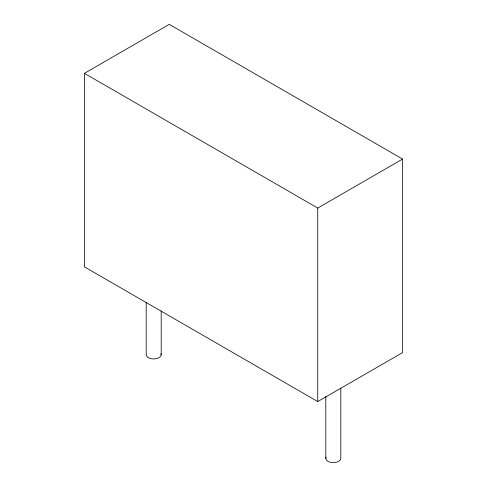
<?xml version="1.0" encoding="UTF-8"?>
<svg xmlns="http://www.w3.org/2000/svg" width="487" height="487" viewBox="0 0 487 487"><rect width="100%" height="100%" fill="white"/><g stroke="black" fill="none" stroke-linecap="round" stroke-linejoin="round"><path stroke-width="0.73" d="M84.403 73.342L169.251 24.35L402.597 159.072L402.597 352.582L317.749 401.574L84.403 266.852L84.403 73.342L317.749 208.059L402.597 159.072M340.803 388.023L340.803 458.322A7.5 4.328 0 0 1 332.323 462.613A7.5 4.328 0 0 1 326.059 457.202M325.803 396.333L325.803 458.322M317.749 208.059L317.749 401.574M161.197 310.785L161.197 354.627M146.197 302.47L146.197 354.627A7.5 4.328 0 0 0 154.677 358.919A7.5 4.328 0 0 0 160.941 353.507"/></g></svg>
